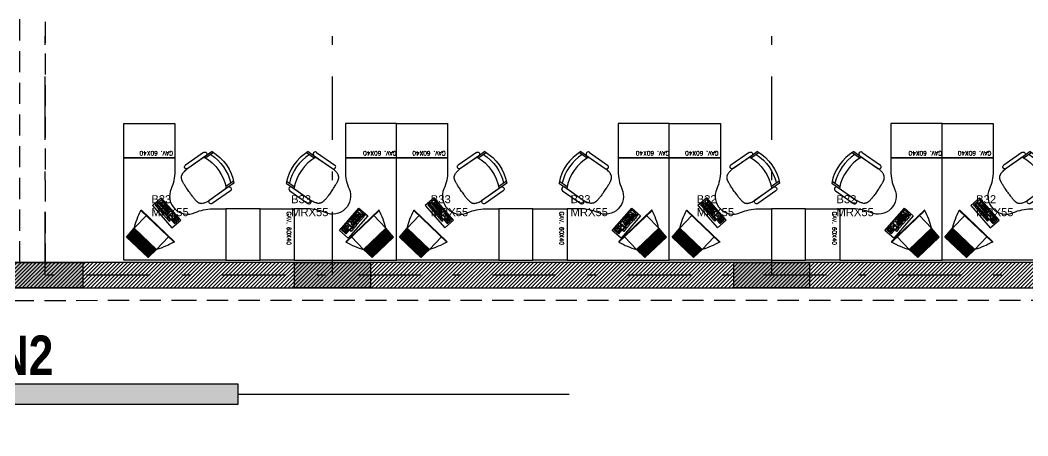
# Model space of a CAD drawing. Header units: millimetres. Extents: x -101 to 3415, y -52 to 1366.
# Drawn here: x 91.42 to 103.34, y 140.5 to 145.41 of the extents above; entities that cross this region are included whole.
import ezdxf
from ezdxf.enums import TextEntityAlignment as Align

# ---------------------------------------------------------------- set-up
doc = ezdxf.new("R2010")
doc.units = ezdxf.units.MM
for name, pattern in [('XR EJES SUPERIORES$0$DASHDOT2', [0.5, 0.25, -0.125, 0, -0.125]), ('XR LINDERO N$0$A-100a LALA IRAPUATO nave equipo$0$HIDDEN', [0.375, 0.25, -0.125]), ('XR N1-N2$0$HIDDEN', [0.375, 0.25, -0.125])]:
    doc.linetypes.add(name, pattern=pattern)
for name, color, linetype in [('00_ARQ', 8, 'Continuous'), ('ARQ_MOBILIARIO', 8, 'Continuous'), ('Texto_Iluminación', 7, 'Continuous'), ('XR EJES SUPERIORES$0$A-EJES', 8, 'XR EJES SUPERIORES$0$DASHDOT2')]:
    doc.layers.add(name, color=color, linetype=linetype)
doc.styles.add('prot4', font='swisseb.ttf', dxfattribs={"width": 0.56})
doc.styles.add('ROMANS', font='romans.shx')
doc.styles.add('TÍTULO', font='arial.ttf', dxfattribs={"height": 0.19})

# ---------------------------------------------------------------- blocks, each defined once
blk = doc.blocks.new('XR COLUMNAS SUPERIORES')
at = {"layer": '00_ARQ', "linetype": 'ByBlock'}
h = blk.add_hatch(color=256, dxfattribs=at)
h.dxf.hatch_style = 1
h.paths.add_polyline_path([(5.673, -14.89), (4.777, -14.89), (4.777, -14.59), (5.673, -14.59)])
h = blk.add_hatch(color=256, dxfattribs=at)
h.dxf.hatch_style = 1
h.paths.add_polyline_path([(9.073, -14.89), (8.176, -14.89), (8.176, -14.59), (9.073, -14.59)])
h = blk.add_hatch(color=256, dxfattribs=at)
h.dxf.hatch_style = 1
h.paths.add_polyline_path([(14.269, -14.89), (13.373, -14.89), (13.373, -14.59), (14.269, -14.59)])
for points in [[(5.673, -14.89), (4.777, -14.89), (4.777, -14.59), (5.673, -14.59)], [(9.073, -14.89), (8.176, -14.89), (8.176, -14.59), (9.073, -14.59)], [(14.269, -14.89), (13.373, -14.89), (13.373, -14.59), (14.269, -14.59)]]:
    blk.add_lwpolyline(points, close=True, dxfattribs=at)
blk = doc.blocks.new('XR EJES SUPERIORES')
at = {"layer": 'XR EJES SUPERIORES$0$A-EJES', "color": 251, "linetype": 'XR EJES SUPERIORES$0$DASHDOT2', "ltscale": 3}
for p, q in [((5.225, -14.741), (5.225, 2.657)), ((8.625, -14.741), (8.625, 2.657)), ((13.821, -14.741), (13.821, 2.657)), ((30.467, -14.74), (-2.88, -14.741))]:
    blk.add_line(p, q, dxfattribs=at)
blk = doc.blocks.new('TÍTULO PLANO')
blk.add_hatch(color=256).paths.add_polyline_path([(1.912, -0.158), (8.747, -0.158), (8.747, 0.158), (1.912, 0.158)])
for p, q in [((1.912, 0), (0, 0)), ((8.747, 0), (13.969, 0))]:
    blk.add_line(p, q)
blk.add_lwpolyline([(0, 0.658), (1.315, 0.658), (1.315, -0.658), (0, -0.658)])
blk.add_lwpolyline([(1.912, -0.158), (8.747, -0.158), (8.747, 0.158), (1.912, 0.158)], close=True)
at = {"style": 'TÍTULO'}
blk.add_text('ESC.', height=0.19, dxfattribs=at).set_placement((1.912, -0.553))
at = {"style": 'prot4', "width": 0.8}
blk.add_attdef('NOMBRE', (1.912, 0.299), '', height=0.45, dxfattribs=at)
at = {"style": 'prot4'}
blk.add_attdef('NUMERO', text='', height=0.289, dxfattribs=at).set_placement((0.658, 0.326), align=Align.MIDDLE_CENTER)
at = {"style": 'prot4', "width": 1.227796}
blk.add_attdef('CLAVE', text='', height=0.289, dxfattribs=at).set_placement((-0.048, -0.472), (1.289, -0.472), align=Align.FIT)
at = {"style": 'TÍTULO'}
blk.add_attdef('ESCALA', (2.63, -0.558), '', height=0.19, dxfattribs=at)
blk = doc.blocks.new('A$C435F5787')
at = {"linetype": 'ByBlock'}
for p, q in [((0, 0), (0, 0.483)), ((0, 0.483), (0.19, 0.483)), ((0.038, 0.371), (0.063, 0.371)), ((0.038, 0.311), (0.038, 0.371)), ((0.063, 0.371), (0.063, 0.311)), ((0.076, 0.381), (0.076, 0.457)), ((0.076, 0.457), (0.171, 0.457)), ((0.171, 0.381), (0.076, 0.381)), ((0.076, 0.311), (0.076, 0.371)), ((0.076, 0.371), (0.117, 0.371)), ((0.095, 0.438), (0.095, 0.454)), ((0.137, 0.438), (0.095, 0.438)), ((0.095, 0.381), (0.095, 0.435)), ((0.114, 0.384), (0.114, 0.435)), ((0.117, 0.371), (0.117, 0.311)), ((0.133, 0.33), (0.133, 0.352)), ((0.133, 0.352), (0.152, 0.352)), ((0.152, 0.33), (0.133, 0.33)), ((0.137, 0.438), (0.137, 0.454)), ((0.171, 0.438), (0.137, 0.438)), ((0.137, 0.381), (0.137, 0.435)), ((0.152, 0.352), (0.152, 0.371)), ((0.152, 0.371), (0.175, 0.371)), ((0.152, 0.311), (0.152, 0.33)), ((0.156, 0.384), (0.156, 0.419)), ((0.156, 0.419), (0.171, 0.419)), ((0.171, 0.457), (0.171, 0.381)), ((0.175, 0.371), (0.175, 0.311)), ((0.19, 0.483), (0.19, 0)), ((0.063, 0.311), (0.038, 0.311)), ((0.038, 0.305), (0.063, 0.305)), ((0.038, 0.225), (0.038, 0.305)), ((0.063, 0.225), (0.038, 0.225)), ((0.038, 0.143), (0.038, 0.219)), ((0.038, 0.219), (0.063, 0.219)), ((0.063, 0.305), (0.063, 0.225)), ((0.063, 0.219), (0.063, 0.143)), ((0.117, 0.311), (0.076, 0.311)), ((0.076, 0.305), (0.076, 0.022)), ((0.175, 0.305), (0.076, 0.305)), ((0.098, 0.273), (0.079, 0.273)), ((0.117, 0.279), (0.098, 0.279)), ((0.098, 0.279), (0.098, 0.273)), ((0.098, 0.051), (0.098, 0.267)), ((0.117, 0.267), (0.117, 0.279)), ((0.133, 0.267), (0.117, 0.267)), ((0.117, 0.06), (0.117, 0.257)), ((0.133, 0.257), (0.133, 0.267)), ((0.152, 0.257), (0.133, 0.257)), ((0.137, 0.07), (0.137, 0.254)), ((0.175, 0.311), (0.152, 0.311)), ((0.156, 0.254), (0.156, 0.276)), ((0.156, 0.276), (0.175, 0.276)), ((0.175, 0.254), (0.156, 0.254)), ((0.156, 0.095), (0.156, 0.229)), ((0.156, 0.229), (0.175, 0.229)), ((0.175, 0.276), (0.175, 0.305)), ((0.175, 0.067), (0.175, 0.254)), ((0.063, 0.143), (0.038, 0.143)), ((0.038, 0.133), (0.063, 0.133)), ((0.038, 0.057), (0.038, 0.133)), ((0.063, 0.057), (0.038, 0.057)), ((0.038, 0.044), (0.063, 0.044)), ((0.038, 0.022), (0.038, 0.044)), ((0.063, 0.022), (0.038, 0.022)), ((0.063, 0.133), (0.063, 0.057)), ((0.063, 0.044), (0.063, 0.022)), ((0.076, 0.022), (0.175, 0.022)), ((0.079, 0.041), (0.095, 0.041)), ((0.095, 0.041), (0.095, 0.048)), ((0.095, 0.048), (0.117, 0.048)), ((0.117, 0.048), (0.117, 0.054)), ((0.117, 0.054), (0.137, 0.054)), ((0.137, 0.054), (0.137, 0.063)), ((0.137, 0.063), (0.156, 0.063)), ((0.175, 0.095), (0.156, 0.095)), ((0.156, 0.051), (0.156, 0.067)), ((0.156, 0.067), (0.175, 0.067)), ((0.175, 0.051), (0.156, 0.051)), ((0.175, 0.022), (0.175, 0.051)), ((0.19, 0), (0, 0))]:
    blk.add_line(p, q, dxfattribs=at)
blk = doc.blocks.new('m-tv pla')
h = blk.add_hatch()
h.set_pattern_fill('ANSI31', color=256, scale=0.005, angle=45, style=0)
h.set_pattern_definition([(90, (-254.158094, -242.753814), (-0.015875, 2e-18), [])])
h.paths.add_polyline_path([(0.24, -0.474), (0.25, -0.284), (-0.25, -0.284), (-0.24, -0.474)])
for p, q in [((0.373, 0), (-0.373, 0)), ((-0.368, 0.006), (0.368, 0.006)), ((-0.25, -0.284), (-0.25, 0)), ((0.25, -0.284), (0.25, 0)), ((-0.24, -0.474), (-0.25, -0.284)), ((-0.25, -0.284), (0.25, -0.284)), ((0.24, -0.474), (0.25, -0.284)), ((-0.24, -0.474), (0.24, -0.474))]:
    blk.add_line(p, q)
for centre, radius, start, end in [((-0.368, 0.001), 0.005, 90, 196.7752), ((0.898, 0.383), 1.327, 196.7752, 210.1505), ((-0.898, 0.383), 1.327, 329.8495, 343.2248), ((0.368, 0.001), 0.005, 343.2248, 90)]:
    blk.add_arc(centre, radius, start, end)
blk = doc.blocks.new('A$C369842D8')
for p, q in [((0.05, 0.491), (0.05, 0.381)), ((0.07, 0.5), (0.07, 0.39)), ((0.48, 0.5), (0.48, 0.39)), ((0.5, 0.491), (0.5, 0.381)), ((0, 0.405), (0, 0.145)), ((0.05, 0.405), (0.05, 0.145)), ((0.05, 0.38), (0.05, 0.13)), ((0.5, 0.405), (0.5, 0.145)), ((0.5, 0.38), (0.5, 0.13)), ((0.55, 0.405), (0.55, 0.145))]:
    blk.add_line(p, q)
for points in [[(0.275, 0), (0.262, 0), (0.249, 0), (0.236, 0.001), (0.224, 0.001), (0.212, 0.001), (0.201, 0.002), (0.19, 0.003), (0.181, 0.003), (0.172, 0.004), (0.164, 0.005), (0.157, 0.005), (0.15, 0.006), (0.145, 0.007), (0.139, 0.008), (0.134, 0.009), (0.13, 0.009), (0.126, 0.01), (0.122, 0.011), (0.118, 0.012), (0.114, 0.013), (0.111, 0.014), (0.108, 0.015), (0.105, 0.017), (0.102, 0.018), (0.1, 0.019), (0.097, 0.021), (0.095, 0.022), (0.093, 0.024), (0.091, 0.025), (0.089, 0.027), (0.087, 0.028), (0.085, 0.03), (0.083, 0.032), (0.081, 0.034), (0.079, 0.036), (0.077, 0.039), (0.075, 0.041), (0.073, 0.044), (0.071, 0.048), (0.068, 0.051), (0.066, 0.056), (0.064, 0.061), (0.062, 0.067), (0.059, 0.075), (0.057, 0.085), (0.055, 0.097), (0.052, 0.112), (0.05, 0.13)], [(0.275, 0), (0.288, 0), (0.301, 0), (0.314, 0.001), (0.326, 0.001), (0.338, 0.001), (0.349, 0.002), (0.36, 0.003), (0.369, 0.003), (0.378, 0.004), (0.386, 0.005), (0.393, 0.005), (0.4, 0.006), (0.405, 0.007), (0.411, 0.008), (0.416, 0.009), (0.42, 0.009), (0.424, 0.01), (0.428, 0.011), (0.432, 0.012), (0.436, 0.013), (0.439, 0.014), (0.442, 0.015), (0.445, 0.017), (0.448, 0.018), (0.45, 0.019), (0.453, 0.021), (0.455, 0.022), (0.457, 0.024), (0.459, 0.025), (0.461, 0.027), (0.463, 0.028), (0.465, 0.03), (0.467, 0.032), (0.469, 0.034), (0.471, 0.036), (0.473, 0.039), (0.475, 0.041), (0.477, 0.044), (0.479, 0.048), (0.482, 0.051), (0.484, 0.056), (0.486, 0.061), (0.488, 0.067), (0.491, 0.075), (0.493, 0.085), (0.495, 0.097), (0.498, 0.112), (0.5, 0.13)]]:
    blk.add_lwpolyline(points)
for centre, radius, start, end in [((0.275, 0), 0.54, 65.3885, 114.6115), ((0.275, -0.04), 0.54, 67.7008, 112.2992), ((0.025, 0.405), 0.025, 0, 180), ((0.275, -0.11), 0.54, 65.3885, 114.6115), ((0.525, 0.405), 0.025, 0, 180), ((0.025, 0.145), 0.025, 180, 0), ((0.525, 0.145), 0.025, 180, 0)]:
    blk.add_arc(centre, radius, start, end)
blk = doc.blocks.new('*U438')
at = {"layer": 'Texto_Iluminación', "ltscale": 0.3, "style": 'TÍTULO'}
for s, p in [('B32', (-0.278, -0.03, 0.181)), ('MRX55', (-0.278, -0.183, 0.181))]:
    blk.add_text(s, height=0.095, dxfattribs=at).set_placement(p)
blk = doc.blocks.new('*U439')
at = {"layer": 'Texto_Iluminación', "color": 0, "linetype": 'ByBlock', "lineweight": -2, "transparency": 16777216}
for p in [(0, 0), (1.653, 0), (3.306, 0), (4.959, 0)]:
    blk.add_blockref('*U438', p, dxfattribs=at)
blk = doc.blocks.new('*U440')
at = {"layer": 'Texto_Iluminación', "ltscale": 0.3, "style": 'TÍTULO'}
for s, p in [('B33', (-0.278, -0.03, 0.181)), ('MRX55', (-0.278, -0.183, 0.181))]:
    blk.add_text(s, height=0.095, dxfattribs=at).set_placement(p)
blk = doc.blocks.new('*U441')
at = {"layer": 'Texto_Iluminación', "color": 0, "linetype": 'ByBlock', "lineweight": -2, "transparency": 16777216}
for p in [(0, 0), (1.653, 0), (3.306, 0), (4.959, 0)]:
    blk.add_blockref('*U440', p, dxfattribs=at)

msp = doc.modelspace()

# ---------------------------------------------------------------- hatches: boundary and pattern name
at = {"layer": '00_ARQ'}
h = msp.add_hatch(dxfattribs=at)
h.set_pattern_fill('ANSI31', color=8, scale=0.01)
h.set_pattern_definition([(45, (86.484832, 157.137164), (-0.02245064, 0.02245064), [])])
h.paths.add_polyline_path([(111.871, 142.547), (91.261, 142.547), (91.261, 142.247), (111.871, 142.247)])

# ---------------------------------------------------------------- linework, layer by layer
at = {"layer": '00_ARQ', "linetype": 'XR LINDERO N$0$A-100a LALA IRAPUATO nave equipo$0$HIDDEN'}
msp.add_lwpolyline([(86.454, 142.097), (93.25, 142.099), (106.207, 142.099), (117.219, 142.097), (117.185, 148.481), (117.176, 157.094), (105.79, 157.102), (96.517, 157.106), (89.028, 157.108), (86.485, 157.137), (86.454, 142.097)], dxfattribs=at)
at = {"layer": '00_ARQ', "linetype": 'XR N1-N2$0$HIDDEN'}
msp.add_lwpolyline([(91.411, 142.547), (91.411, 156.644), (91.711, 156.644), (91.711, 142.547)], close=True, dxfattribs=at)
at = {"layer": '00_ARQ'}
msp.add_lwpolyline([(111.871, 142.547), (91.261, 142.547), (91.261, 142.247), (111.871, 142.247)], close=True, dxfattribs=at)
at = {"layer": 'ARQ_MOBILIARIO', "ltscale": 0.01}
for points in [[(92.64, 143.785), (92.64, 144.188), (93.245, 144.188), (93.245, 143.785)], [(95.867, 143.785), (95.867, 144.188), (95.262, 144.188), (95.262, 143.785)], [(95.867, 143.785), (95.867, 144.188), (96.472, 144.188), (96.472, 143.785)], [(99.094, 143.785), (99.094, 144.188), (98.489, 144.188), (98.489, 143.785)], [(99.094, 143.785), (99.094, 144.188), (99.699, 144.188), (99.699, 143.785)], [(102.32, 143.785), (102.32, 144.188), (101.715, 144.188), (101.715, 143.785)], [(102.32, 143.785), (102.32, 144.188), (102.925, 144.188), (102.925, 143.785)], [(94.254, 143.18), (93.85, 143.18), (93.85, 142.575), (94.254, 142.575)], [(94.254, 143.18), (94.657, 143.18), (94.657, 142.575), (94.254, 142.575)], [(97.48, 143.18), (97.077, 143.18), (97.077, 142.575), (97.48, 142.575)], [(97.48, 143.18), (97.884, 143.18), (97.884, 142.575), (97.48, 142.575)], [(100.707, 143.18), (100.304, 143.18), (100.304, 142.575), (100.707, 142.575)], [(100.707, 143.18), (101.11, 143.18), (101.11, 142.575), (100.707, 142.575)]]:
    msp.add_lwpolyline(points, close=True, dxfattribs=at)
for points in [[(93.484, 143.136, -0.105703), (93.69, 143.18), (93.85, 143.18), (93.85, 142.575), (92.64, 142.575), (92.64, 143.785), (93.245, 143.785), (93.245, 143.625, -0.105703), (93.201, 143.418, 0.689027)], [(95.023, 143.136, 0.105703), (94.817, 143.18), (94.657, 143.18), (94.657, 142.575), (95.867, 142.575), (95.867, 143.785), (95.262, 143.785), (95.262, 143.625, 0.105703), (95.306, 143.418, -0.689027)], [(96.711, 143.136, -0.105703), (96.917, 143.18), (97.077, 143.18), (97.077, 142.575), (95.867, 142.575), (95.867, 143.785), (96.472, 143.785), (96.472, 143.625, -0.105703), (96.428, 143.418, 0.689027)], [(98.25, 143.136, 0.105703), (98.044, 143.18), (97.884, 143.18), (97.884, 142.575), (99.094, 142.575), (99.094, 143.785), (98.489, 143.785), (98.489, 143.625, 0.105703), (98.533, 143.418, -0.689027)], [(99.937, 143.136, -0.105703), (100.144, 143.18), (100.304, 143.18), (100.304, 142.575), (99.094, 142.575), (99.094, 143.785), (99.699, 143.785), (99.699, 143.625, -0.105703), (99.655, 143.418, 0.689027)], [(101.476, 143.136, 0.105703), (101.27, 143.18), (101.11, 143.18), (101.11, 142.575), (102.32, 142.575), (102.32, 143.785), (101.715, 143.785), (101.715, 143.625, 0.105703), (101.759, 143.418, -0.689027)], [(103.164, 143.136, -0.105703), (103.37, 143.18), (103.53, 143.18), (103.53, 142.575), (102.32, 142.575), (102.32, 143.785), (102.925, 143.785), (102.925, 143.625, -0.105703), (102.881, 143.418, 0.689027)]]:
    msp.add_lwpolyline(points, format="xyb", close=True, dxfattribs=at)

# ---------------------------------------------------------------- block references
at = {"layer": '00_ARQ'}
for name in ['XR EJES SUPERIORES', 'XR COLUMNAS SUPERIORES']:
    msp.add_blockref(name, (86.485, 157.137), dxfattribs=at)
ref = msp.add_blockref('TÍTULO PLANO', (87.434, 140.99), dxfattribs=dict(at, xscale=0.75, yscale=0.75, zscale=0.75))
ref.add_attrib('ESCALA', '1:50', (89.406, 140.571), dxfattribs={"layer": '0', "height": 0.1425, "style": 'TÍTULO'})
ref.add_attrib('NOMBRE', 'PLANTA N2', (88.868, 141.214), dxfattribs={"layer": '0', "height": 0.4688, "style": 'prot4', "width": 0.8})
ref.add_attrib('CLAVE', 'A-05', dxfattribs={"layer": '0', "height": 0.217, "style": 'prot4', "width": 1.227796}).set_placement((87.398, 140.635), (88.401, 140.635), align=Align.FIT)
ref.add_attrib('NUMERO', '1', dxfattribs={"layer": '0', "height": 0.217, "style": 'prot4'}).set_placement((87.927, 141.234), align=Align.MIDDLE_CENTER)
at = {"layer": 'ARQ_MOBILIARIO', "ltscale": 0.01}
for name, p, xscale, yscale, zscale, rotation in [('A$C369842D8', (93.568, 143.16), -1.00830868, 1.00830868, 1.00830868, 304.978148278709), ('A$C369842D8', (94.939, 143.16), 1.00830868, 1.00830868, 1.00830868, 55.02185172129101), ('A$C369842D8', (96.795, 143.16), -1.00830868, 1.00830868, 1.00830868, 304.978148278709), ('A$C369842D8', (98.166, 143.16), 1.00830868, 1.00830868, 1.00830868, 55.02185172129101), ('A$C369842D8', (100.021, 143.16), -1.00830868, 1.00830868, 1.00830868, 304.978148278709), ('A$C369842D8', (101.393, 143.16), 1.00830868, 1.00830868, 1.00830868, 55.02185172129101), ('A$C369842D8', (103.248, 143.16), -1.00830868, 1.00830868, 1.00830868, 304.978148278709), ('A$C435F5787', (92.98, 143.22), -0.7259822496000001, 0.7259822496, 0.7259822496, 221.1936937228167), ('A$C435F5787', (96.207, 143.22), -0.7259822496000001, 0.7259822496, 0.7259822496, 221.1936937228167), ('A$C435F5787', (99.433, 143.22), -0.7259822496000001, 0.7259822496, 0.7259822496, 221.1936937228167), ('A$C435F5787', (102.66, 143.22), -0.7259822496000001, 0.7259822496, 0.7259822496, 221.1936937228167), ('A$C435F5787', (95.527, 143.099), 0.7259822495999997, 0.7259822495999997, 0.7259822495999997, 138.8063062771833), ('A$C435F5787', (98.754, 143.099), 0.7259822495999997, 0.7259822495999997, 0.7259822495999997, 138.8063062771833), ('A$C435F5787', (101.98, 143.099), 0.7259822495999997, 0.7259822495999997, 0.7259822495999997, 138.8063062771833)]:
    msp.add_blockref(name, p, dxfattribs=dict(at, xscale=xscale, yscale=yscale, zscale=zscale, rotation=rotation))
at = {"layer": 'ARQ_MOBILIARIO'}
for p, xscale, yscale, zscale, rotation in [((93.04, 142.975), -0.7285030212999956, 0.7285030212999954, 0.7285030212999954, 316.2766767066466), ((95.467, 142.975), 0.7285030212999953, 0.7285030212999953, 0.7285030212999953, 43.72332329335327), ((96.267, 142.975), -0.7285030212999956, 0.7285030212999954, 0.7285030212999954, 316.2766767066466), ((98.694, 142.975), 0.7285030212999953, 0.7285030212999953, 0.7285030212999953, 43.72332329335327), ((99.493, 142.975), -0.7285030212999956, 0.7285030212999954, 0.7285030212999954, 316.2766767066466), ((101.921, 142.975), 0.7285030212999953, 0.7285030212999953, 0.7285030212999953, 43.72332329335327), ((102.72, 142.975), -0.7285030212999956, 0.7285030212999954, 0.7285030212999954, 316.2766767066466)]:
    msp.add_blockref('m-tv pla', p, dxfattribs=dict(at, xscale=xscale, yscale=yscale, zscale=zscale, rotation=rotation))
at = {"layer": 'Texto_Iluminación'}
for name, p in [('*U441', (93.245, 143.277, 0.181)), ('*U439', (99.696, 143.277, 0.181))]:
    msp.add_blockref(name, p, dxfattribs=at)

# ---------------------------------------------------------------- texts
at = {"layer": 'ARQ_MOBILIARIO', "ltscale": 0.01, "style": 'ROMANS'}
for rotation, p in [(180, (93.223, 143.863)), (180, (95.867, 143.863)), (180, (96.449, 143.863)), (180, (99.094, 143.863)), (180, (99.676, 143.863)), (180, (102.32, 143.863)), (180, (102.902, 143.863)), (270, (94.57, 143.148)), (270, (97.796, 143.148)), (270, (101.023, 143.148))]:
    msp.add_text('GAV. 60X40', height=0.0504, rotation=rotation, dxfattribs=at).set_placement(p)

doc.saveas('drawing.dxf')
